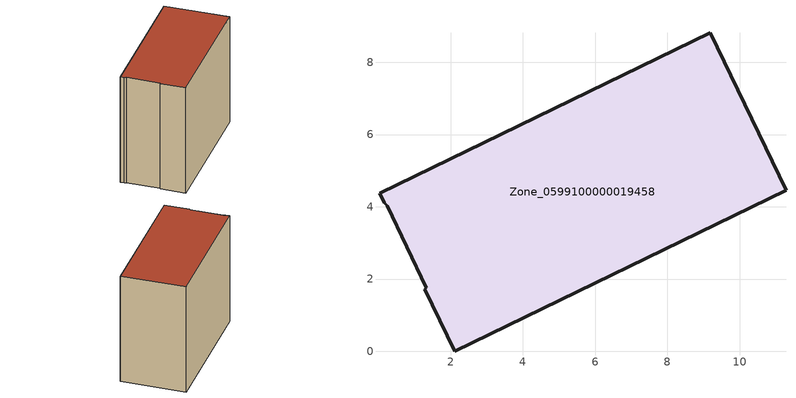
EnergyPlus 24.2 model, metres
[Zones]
Zone_0599100000019458
 floor ground (C_G): 1.32,1.76 0.25,4.03 0.16,4.12 0.03,4.37 9.18,8.82 11.28,4.46 2.11,0 1.28,1.71 z0
 wall outside (C_F): 11.28,4.46 9.18,8.82 0.03,4.37 0.16,4.12 0.25,4.03 1.32,1.76 1.28,1.71 2.11,0 11.28,4.46 z0:8.62
 roof outside (C_R): 0.25,4.03 1.32,1.76 1.28,1.71 2.11,0 11.28,4.46 9.18,8.82 0.03,4.37 0.16,4.12 z8.62
[BUILDING]
Pand.0599100000019458: North Axis=0; Terrain=City; Loads Convergence Tolerance Value=0.04; Temperature Convergence Tolerance Value=0.4; Solar Distribution=FullExterior; Maximum Number of Warmup Days=25; Minimum Number of Warmup Days=1
[Site:Location]
Rotterdam.The.Hague.AP_ZH_NLD Design_Conditions: Latitude=51.96; Longitude=4.45; Time Zone=1; Elevation=-4.5
[SITE:GROUNDTEMPERATURE:BUILDINGSURFACE]
18, 18, 18, 18, 18, 18, 18, 18, 18, 18, 18, 18
[MATERIAL] Thermal Absorptance=0.9; Solar Absorptance=0.7; Visible Absorptance=0.7
Name | Roughness | Thickness | Conductivity | Density | Specific Heat
G.TI.1946-1964 | MediumSmooth | 0.15 | 1 | 540 | 1210
F.TI.1946-1964 | Rough | 0.3 | 0.857143 | 1920 | 840
R.TI.1946-1964 | MediumRough | 0.2 | 0.277778 | 1500 | 1000
[CONSTRUCTION]
C_G: G.TI.1946-1964
C_F: F.TI.1946-1964
C_R: R.TI.1946-1964
[ZONE]
Zone_0599100000019458: Type=1; Multiplier=1; Ceiling Height=Autocalculate; Volume=Autocalculate; Floor Area=autocalculate; Part of Total Floor Area=Yes
[ZONEINFILTRATION:DESIGNFLOWRATE]
Infil_Zone_0599100000019458: Zone or ZoneList or Space or SpaceList=Zone_0599100000019458; Schedule=AlwaysOn; Design Flow Rate Calculation Method=Flow/Area; Flow Rate per Floor Area=0.003; Constant Term Coefficient=1; Temperature Term Coefficient=0; Velocity Term Coefficient=0; Velocity Squared Term Coefficient=0
[HVACTEMPLATE:ZONE:IDEALLOADSAIRSYSTEM]
Zone_0599100000019458: Maximum Heating Supply Air Temperature=50; Minimum Cooling Supply Air Temperature=13; Maximum Heating Supply Air Humidity Ratio=0.0156; Minimum Cooling Supply Air Humidity Ratio=0.0077; Heating Limit=NoLimit; Cooling Limit=NoLimit; Dehumidification Control Type=ConstantSensibleHeatRatio; Cooling Sensible Heat Ratio=0.7; Dehumidification Setpoint=60; Humidification Control Type=None; Humidification Setpoint=30; Outdoor Air Method=None; Outdoor Air Flow Rate per Person=0.00944; Outdoor Air Flow Rate per Zone Floor Area=0; Outdoor Air Flow Rate per Zone=0; Demand Controlled Ventilation Type=None; Outdoor Air Economizer Type=NoEconomizer; Heat Recovery Type=None; Sensible Heat Recovery Effectiveness=0.7; Latent Heat Recovery Effectiveness=0.65
[ZONECONTROL:THERMOSTAT]
ThermostatControl_Zone_0599100000019458: Zone or ZoneList=Zone_0599100000019458; Control Type Schedule=DualSetpointControlType; Control 1=Thermostat_Zone_0599100000019458; Temperature Difference Between Cutout And Setpoint=0
[THERMOSTATSETPOINT:DUALSETPOINT]
Thermostat_Zone_0599100000019458: Heating Setpoint Temperature Schedule=HeatingSetpoint_Zone_0599100000019458; Cooling Setpoint Temperature Schedule=CoolingSetpoint_Zone_0599100000019458
[SCHEDULE:COMPACT]
HeatingSetpoint_Zone_0599100000019458: Through: 12/31, For: AllDays, Until: 24:00, 21
CoolingSetpoint_Zone_0599100000019458: Through: 12/31, For: AllDays, Until: 24:00, 24
DualSetpointControlType: Through: 12/31, For: AllDays, Until: 24:00, 4
AlwaysOn: Through: 12/31, For: AllDays, Until: 24:00, 1
